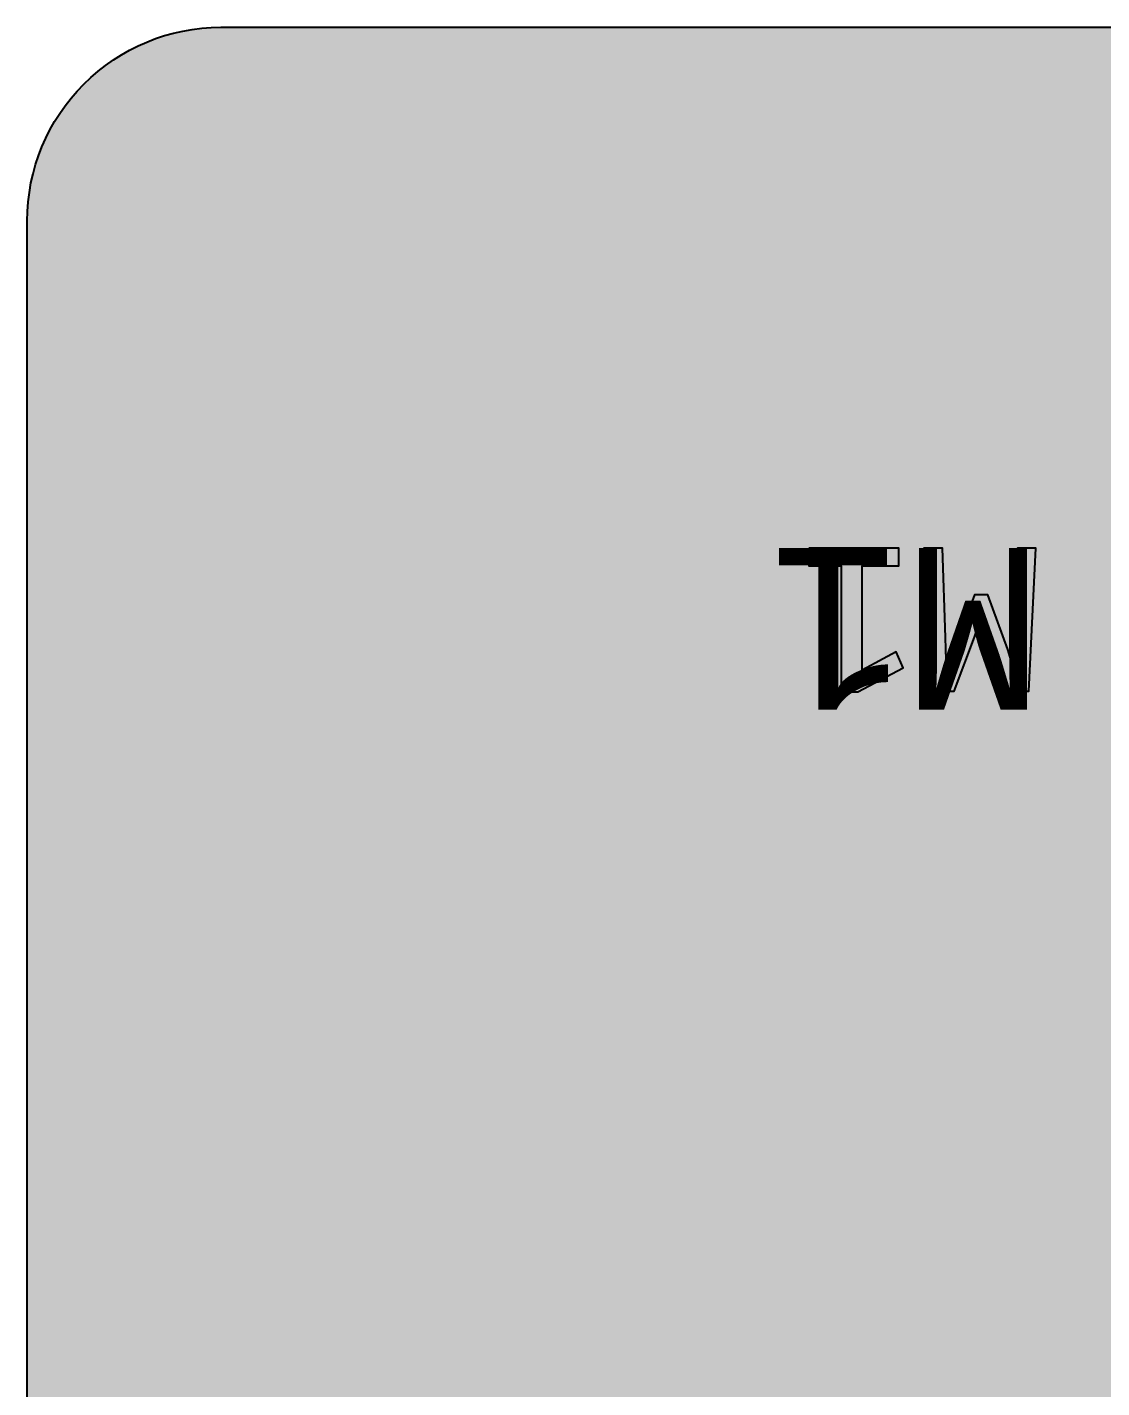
# Model space of a CAD drawing. Extents: x -322 to -166, y -2 to 94.
# Drawn here: x -321.73 to -305.08, y 72.46 to 93.54 of the extents above; entities that cross this region are included whole.
import ezdxf

# ---------------------------------------------------------------- set-up
doc = ezdxf.new("R2010")
doc.units = 0
doc.header["$MEASUREMENT"] = 0
doc.layers.add('MASK', color=7, linetype='CONTINUOUS')
doc.styles.add('0', font='consola.ttf', dxfattribs={"height": 1})

msp = doc.modelspace()

# ---------------------------------------------------------------- hatches: boundary and pattern name
at = {"layer": 'MASK'}
h = msp.add_hatch(color=18, dxfattribs=at)
edge = h.paths.add_edge_path()
edge.add_spline(control_points=[(-279.9318, -1.4633), (-279.9318, -1.4633), (-250.5297, -1.4633), (-250.5297, -1.4633), (-249.7335, -1.4628), (-248.9702, -1.146), (-248.4076, -0.5827), (-247.845, -0.0194), (-247.5292, 0.7405), (-247.5297, 1.5367), (-247.5297, 1.5367), (-247.5297, 90.5367), (-247.5297, 90.5367), (-247.5302, 91.3329), (-247.847, 92.0962), (-248.4103, 92.6588), (-248.9736, 93.2214), (-249.7335, 93.5372), (-250.5297, 93.5367), (-250.5297, 93.5367), (-318.7297, 93.5367), (-318.7297, 93.5367), (-319.5259, 93.5362), (-320.2892, 93.2194), (-320.8518, 92.6561), (-321.4144, 92.0928), (-321.7302, 91.3329), (-321.7297, 90.5367), (-321.7297, 90.5367), (-321.7297, 1.5367), (-321.7297, 1.5367), (-321.7292, 0.7405), (-321.4124, -0.0228), (-320.8491, -0.5854), (-320.2858, -1.148), (-319.5259, -1.4638), (-318.7297, -1.4633), (-318.7297, -1.4633), (-279.9318, -1.4633), (-279.9318, -1.4633)], knot_values=[0, 0, 0, 0, 0.0769231, 0.0769231, 0.0769231, 0.1538462, 0.1538462, 0.1538462, 0.2307692, 0.2307692, 0.2307692, 0.3076923, 0.3076923, 0.3076923, 0.3846154, 0.3846154, 0.3846154, 0.4615385, 0.4615385, 0.4615385, 0.5384615, 0.5384615, 0.5384615, 0.6153846, 0.6153846, 0.6153846, 0.6923077, 0.6923077, 0.6923077, 0.7692308, 0.7692308, 0.7692308, 0.8461538, 0.8461538, 0.8461538, 0.9230769, 0.9230769, 0.9230769, 1, 1, 1, 1], degree=3, periodic=1)
h = msp.add_hatch(color=18, dxfattribs=at)
edge = h.paths.add_edge_path()
edge.add_spline(control_points=[(-309.616, 85.4698), (-309.616, 85.4698), (-308.2236, 85.4698), (-308.2236, 85.4698), (-308.2236, 85.4698), (-308.2236, 85.1955), (-308.2236, 85.1955), (-308.2236, 85.1955), (-308.793, 85.1955), (-308.793, 85.1955), (-308.793, 85.1955), (-308.793, 83.5775), (-308.793, 83.5775), (-308.793, 83.5775), (-308.2624, 83.8656), (-308.2624, 83.8656), (-308.2624, 83.8656), (-308.1542, 83.6156), (-308.1542, 83.6156), (-308.1542, 83.6156), (-308.859, 83.2441), (-308.859, 83.2441), (-308.859, 83.2441), (-309.1194, 83.2441), (-309.1194, 83.2441), (-309.1194, 83.2441), (-309.1194, 85.1955), (-309.1194, 85.1955), (-309.1194, 85.1955), (-309.616, 85.1955), (-309.616, 85.1955), (-309.616, 85.1955), (-309.616, 85.4698), (-309.616, 85.4698)], knot_values=[0, 0, 0, 0, 0.0909091, 0.0909091, 0.0909091, 0.1818182, 0.1818182, 0.1818182, 0.2727273, 0.2727273, 0.2727273, 0.3636364, 0.3636364, 0.3636364, 0.4545455, 0.4545455, 0.4545455, 0.5454545, 0.5454545, 0.5454545, 0.6363636, 0.6363636, 0.6363636, 0.7272727, 0.7272727, 0.7272727, 0.8181818, 0.8181818, 0.8181818, 0.9090909, 0.9090909, 0.9090909, 1, 1, 1, 1], degree=3, periodic=1)
h = msp.add_hatch(color=18, dxfattribs=at)
edge = h.paths.add_edge_path()
edge.add_spline(control_points=[(-307.8423, 85.4698), (-307.8423, 85.4698), (-307.5471, 85.4698), (-307.5471, 85.4698), (-307.5471, 85.4698), (-307.502, 84.085), (-307.502, 84.085), (-307.502, 84.085), (-307.4829, 83.5578), (-307.4829, 83.5578), (-307.4829, 83.5578), (-307.3799, 83.8651), (-307.3799, 83.8651), (-307.3799, 83.8651), (-307.0535, 84.7476), (-307.0535, 84.7476), (-307.0535, 84.7476), (-306.8452, 84.7476), (-306.8452, 84.7476), (-306.8452, 84.7476), (-306.5338, 83.8986), (-306.5338, 83.8986), (-306.5338, 83.8986), (-306.4308, 83.5578), (-306.4308, 83.5578), (-306.4308, 83.5578), (-306.4239, 84.1087), (-306.4239, 84.1087), (-306.4239, 84.1087), (-306.384, 85.4698), (-306.384, 85.4698), (-306.384, 85.4698), (-306.0992, 85.4698), (-306.0992, 85.4698), (-306.0992, 85.4698), (-306.2086, 83.2545), (-306.2086, 83.2545), (-306.2086, 83.2545), (-306.5662, 83.2545), (-306.5662, 83.2545), (-306.5662, 83.2545), (-306.8643, 84.0902), (-306.8643, 84.0902), (-306.8643, 84.0902), (-306.9603, 84.372), (-306.9603, 84.372), (-306.9603, 84.372), (-307.0535, 84.0902), (-307.0535, 84.0902), (-307.0535, 84.0902), (-307.366, 83.2545), (-307.366, 83.2545), (-307.366, 83.2545), (-307.7341, 83.2545), (-307.7341, 83.2545), (-307.7341, 83.2545), (-307.8423, 85.4698), (-307.8423, 85.4698)], knot_values=[0, 0, 0, 0, 0.0526316, 0.0526316, 0.0526316, 0.1052632, 0.1052632, 0.1052632, 0.1578947, 0.1578947, 0.1578947, 0.2105263, 0.2105263, 0.2105263, 0.2631579, 0.2631579, 0.2631579, 0.3157895, 0.3157895, 0.3157895, 0.3684211, 0.3684211, 0.3684211, 0.4210526, 0.4210526, 0.4210526, 0.4736842, 0.4736842, 0.4736842, 0.5263158, 0.5263158, 0.5263158, 0.5789474, 0.5789474, 0.5789474, 0.6315789, 0.6315789, 0.6315789, 0.6842105, 0.6842105, 0.6842105, 0.7368421, 0.7368421, 0.7368421, 0.7894737, 0.7894737, 0.7894737, 0.8421053, 0.8421053, 0.8421053, 0.8947368, 0.8947368, 0.8947368, 0.9473684, 0.9473684, 0.9473684, 1, 1, 1, 1], degree=3, periodic=1)

# ---------------------------------------------------------------- linework, layer by layer
for points, knots in [([(-279.9318, -1.4633), (-279.9318, -1.4633), (-250.5297, -1.4633), (-250.5297, -1.4633), (-249.7335, -1.4628), (-248.9702, -1.146), (-248.4076, -0.5827), (-247.845, -0.0194), (-247.5292, 0.7405), (-247.5297, 1.5367), (-247.5297, 1.5367), (-247.5297, 90.5367), (-247.5297, 90.5367), (-247.5302, 91.3329), (-247.847, 92.0962), (-248.4103, 92.6588), (-248.9736, 93.2214), (-249.7335, 93.5372), (-250.5297, 93.5367), (-250.5297, 93.5367), (-318.7297, 93.5367), (-318.7297, 93.5367), (-319.5259, 93.5362), (-320.2892, 93.2194), (-320.8518, 92.6561), (-321.4144, 92.0928), (-321.7302, 91.3329), (-321.7297, 90.5367), (-321.7297, 90.5367), (-321.7297, 1.5367), (-321.7297, 1.5367), (-321.7292, 0.7405), (-321.4124, -0.0228), (-320.8491, -0.5854), (-320.2858, -1.148), (-319.5259, -1.4638), (-318.7297, -1.4633), (-318.7297, -1.4633), (-279.9318, -1.4633), (-279.9318, -1.4633)], [0, 0, 0, 0, 0.0769231, 0.0769231, 0.0769231, 0.1538462, 0.1538462, 0.1538462, 0.2307692, 0.2307692, 0.2307692, 0.3076923, 0.3076923, 0.3076923, 0.3846154, 0.3846154, 0.3846154, 0.4615385, 0.4615385, 0.4615385, 0.5384615, 0.5384615, 0.5384615, 0.6153846, 0.6153846, 0.6153846, 0.6923077, 0.6923077, 0.6923077, 0.7692308, 0.7692308, 0.7692308, 0.8461538, 0.8461538, 0.8461538, 0.9230769, 0.9230769, 0.9230769, 1, 1, 1, 1]), ([(-309.616, 85.4698), (-309.616, 85.4698), (-308.2236, 85.4698), (-308.2236, 85.4698), (-308.2236, 85.4698), (-308.2236, 85.1955), (-308.2236, 85.1955), (-308.2236, 85.1955), (-308.793, 85.1955), (-308.793, 85.1955), (-308.793, 85.1955), (-308.793, 83.5775), (-308.793, 83.5775), (-308.793, 83.5775), (-308.2624, 83.8656), (-308.2624, 83.8656), (-308.2624, 83.8656), (-308.1542, 83.6156), (-308.1542, 83.6156), (-308.1542, 83.6156), (-308.859, 83.2441), (-308.859, 83.2441), (-308.859, 83.2441), (-309.1194, 83.2441), (-309.1194, 83.2441), (-309.1194, 83.2441), (-309.1194, 85.1955), (-309.1194, 85.1955), (-309.1194, 85.1955), (-309.616, 85.1955), (-309.616, 85.1955), (-309.616, 85.1955), (-309.616, 85.4698), (-309.616, 85.4698)], [0, 0, 0, 0, 0.0909091, 0.0909091, 0.0909091, 0.1818182, 0.1818182, 0.1818182, 0.2727273, 0.2727273, 0.2727273, 0.3636364, 0.3636364, 0.3636364, 0.4545455, 0.4545455, 0.4545455, 0.5454545, 0.5454545, 0.5454545, 0.6363636, 0.6363636, 0.6363636, 0.7272727, 0.7272727, 0.7272727, 0.8181818, 0.8181818, 0.8181818, 0.9090909, 0.9090909, 0.9090909, 1, 1, 1, 1]), ([(-307.8423, 85.4698), (-307.8423, 85.4698), (-307.5471, 85.4698), (-307.5471, 85.4698), (-307.5471, 85.4698), (-307.502, 84.085), (-307.502, 84.085), (-307.502, 84.085), (-307.4829, 83.5578), (-307.4829, 83.5578), (-307.4829, 83.5578), (-307.3799, 83.8651), (-307.3799, 83.8651), (-307.3799, 83.8651), (-307.0535, 84.7476), (-307.0535, 84.7476), (-307.0535, 84.7476), (-306.8452, 84.7476), (-306.8452, 84.7476), (-306.8452, 84.7476), (-306.5338, 83.8986), (-306.5338, 83.8986), (-306.5338, 83.8986), (-306.4308, 83.5578), (-306.4308, 83.5578), (-306.4308, 83.5578), (-306.4239, 84.1087), (-306.4239, 84.1087), (-306.4239, 84.1087), (-306.384, 85.4698), (-306.384, 85.4698), (-306.384, 85.4698), (-306.0992, 85.4698), (-306.0992, 85.4698), (-306.0992, 85.4698), (-306.2086, 83.2545), (-306.2086, 83.2545), (-306.2086, 83.2545), (-306.5662, 83.2545), (-306.5662, 83.2545), (-306.5662, 83.2545), (-306.8643, 84.0902), (-306.8643, 84.0902), (-306.8643, 84.0902), (-306.9603, 84.372), (-306.9603, 84.372), (-306.9603, 84.372), (-307.0535, 84.0902), (-307.0535, 84.0902), (-307.0535, 84.0902), (-307.366, 83.2545), (-307.366, 83.2545), (-307.366, 83.2545), (-307.7341, 83.2545), (-307.7341, 83.2545), (-307.7341, 83.2545), (-307.8423, 85.4698), (-307.8423, 85.4698)], [0, 0, 0, 0, 0.0526316, 0.0526316, 0.0526316, 0.1052632, 0.1052632, 0.1052632, 0.1578947, 0.1578947, 0.1578947, 0.2105263, 0.2105263, 0.2105263, 0.2631579, 0.2631579, 0.2631579, 0.3157895, 0.3157895, 0.3157895, 0.3684211, 0.3684211, 0.3684211, 0.4210526, 0.4210526, 0.4210526, 0.4736842, 0.4736842, 0.4736842, 0.5263158, 0.5263158, 0.5263158, 0.5789474, 0.5789474, 0.5789474, 0.6315789, 0.6315789, 0.6315789, 0.6842105, 0.6842105, 0.6842105, 0.7368421, 0.7368421, 0.7368421, 0.7894737, 0.7894737, 0.7894737, 0.8421053, 0.8421053, 0.8421053, 0.8947368, 0.8947368, 0.8947368, 0.9473684, 0.9473684, 0.9473684, 1, 1, 1, 1])]:
    msp.add_open_spline(points, degree=3, knots=knots, dxfattribs=at)

# ---------------------------------------------------------------- texts
at = {"layer": 'MASK', "color": 7, "style": '0'}
msp.add_text('M1', height=2.49998, rotation=180, dxfattribs=at).set_placement((-306.0159, 85.4698))

doc.saveas('drawing.dxf')
